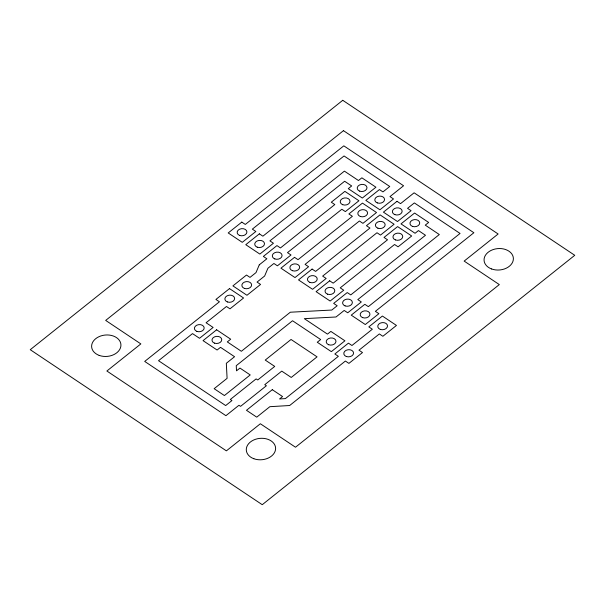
<?xml version="1.0" encoding="UTF-8"?>
<svg xmlns="http://www.w3.org/2000/svg" width="605" height="605" viewBox="0 0 605 605"><rect width="100%" height="100%" fill="white"/><g stroke="black" fill="none" stroke-linecap="round" stroke-linejoin="round"><path stroke-width="0.91" d="M259.28 264.839L255.998 272.613L250.009 277.392L246.492 275.041L232.91 285.885L246.969 295.278L260.558 284.433L257.042 282.089L264.635 276.024L267.917 268.257L273.906 263.477L277.423 265.822L291.005 254.977L287.488 252.633L341.84 209.254L345.357 211.606L358.939 200.762L344.88 191.369L331.29 202.214L334.807 204.558L280.463 247.937L276.946 245.585L263.356 256.429L266.873 258.781L259.28 264.839M342.748 100.301L30.25 349.698L262.252 504.699L574.75 255.302L342.748 100.301M343.459 130.657L105.686 320.416L140.844 343.905L106.873 371.009L226.391 450.861L260.354 423.75L295.505 447.231L499.314 284.584L464.156 261.095L498.127 233.991L343.459 130.657M241.796 222.103L228.206 232.948L242.265 242.34L255.854 231.496L252.338 229.144L344.048 155.954L389.749 186.484L382.957 191.906L379.441 189.554L365.851 200.399L379.917 209.791L393.5 198.954L389.983 196.602L403.573 185.758L343.814 145.835L245.312 224.447L241.796 222.103M259.371 233.84L245.781 244.685L259.848 254.077L273.43 243.24L269.913 240.888L344.646 181.25L351.671 185.947L348.276 188.662L362.334 198.054L375.924 187.21L361.866 177.817L358.47 180.524L344.404 171.132L262.888 236.192L259.371 233.84M229.507 288.6L215.924 299.437L219.441 301.789L144.708 361.427L225.915 415.68L238.952 405.267L240.571 406.348L266.389 385.748L264.771 384.667L281.756 371.115L291.247 377.452L317.058 356.852L291.05 339.473L265.232 360.073L274.723 366.411L257.738 379.97L256.119 378.889L230.308 399.489L231.927 400.57L225.673 405.562L158.533 360.701L192.503 333.597L199.529 338.293L213.119 327.449L206.086 322.752L226.467 306.485L229.983 308.837L243.573 297.993L229.507 288.6M294.522 257.329L280.932 268.174L294.998 277.566L308.58 266.722L305.071 264.377L359.415 220.999L362.932 223.351L376.514 212.506L362.455 203.114L348.873 213.958L352.382 216.303L298.038 259.674L294.522 257.329M216.635 329.793L203.046 340.638L217.112 350.03L220.507 347.323L234.566 356.716L226.323 363.295L227.094 378.344L214.14 388.69L224.402 395.549L250.22 374.941L239.951 368.082L236.517 370.827L236.252 365.677L292.548 320.748L320.665 339.541L317.27 342.248L331.336 351.641L344.918 340.804L330.859 331.404L327.464 334.119L304.315 318.654L336.009 316.99L344.207 310.448L347.724 312.793L361.314 301.948L357.797 299.604L439.313 234.543L425.255 225.143L428.65 222.436L414.591 213.043L401.002 223.888L415.068 233.28L418.463 230.565L425.489 235.269L350.764 294.907L347.247 292.555L333.665 303.4L337.182 305.744L331.79 310.047L290.317 312.218L241.357 351.293L227.298 341.901L230.694 339.193L216.635 329.793M312.097 269.074L298.515 279.911L312.573 289.311L326.155 278.466L322.647 276.114L376.991 232.743L380.507 235.088L394.089 224.251L380.031 214.851L366.448 225.695L369.957 228.047L315.613 271.418L312.097 269.074M397.016 201.299L383.426 212.143L397.493 221.536L411.075 210.691L407.558 208.347L414.357 202.925L460.05 233.454L368.339 306.644L364.823 304.3L351.24 315.144L365.299 324.537L378.889 313.692L375.372 311.341L473.874 232.728L414.115 192.806L400.533 203.651L397.016 201.299M329.672 280.811L316.09 291.655L330.149 301.048L343.731 290.211L340.222 287.859L394.566 244.488L398.082 246.832L411.672 235.988L397.606 226.595L384.024 237.44L387.533 239.792L333.189 283.163L329.672 280.811M272.295 389.688L246.477 410.296L256.739 417.155L269.853 406.689L289.659 405.516L345.394 361.041L348.911 363.386L362.493 352.541L358.977 350.197L379.358 333.93L382.874 336.282L396.464 325.437L382.398 316.037L368.816 326.882L372.332 329.233L351.951 345.5L348.435 343.148L334.845 353.993L338.361 356.337L285.401 398.604L279.548 398.952L282.558 396.547L272.295 389.688M196.927 331.396A4.893 3.577 -4.9 0 0 204.18 327.918A4.893 3.577 -4.9 0 0 196.776 325.203A4.893 3.577 -4.9 0 0 196.927 331.396M214.503 343.141A4.893 3.577 -4.9 0 0 221.755 339.662A4.893 3.577 -4.9 0 0 214.351 336.947A4.893 3.577 -4.9 0 0 214.503 343.141M328.727 344.752A4.893 3.577 -4.9 0 0 335.979 341.265A4.893 3.577 -4.9 0 0 328.575 338.558A4.893 3.577 -4.9 0 0 328.727 344.752M346.302 356.496A4.893 3.577 -4.9 0 0 353.562 353.01A4.893 3.577 -4.9 0 0 346.158 350.295A4.893 3.577 -4.9 0 0 346.302 356.496M99.167 355.392A14.686 10.724 -4.9 0 0 120.939 344.941A14.686 10.724 -4.9 0 0 98.728 336.803A14.686 10.724 -4.9 0 0 99.167 355.392M380.265 329.385A4.893 3.577 -4.9 0 0 387.525 325.906A4.893 3.577 -4.9 0 0 380.121 323.191A4.893 3.577 -4.9 0 0 380.265 329.385M244.359 288.388A4.893 3.577 -4.9 0 0 251.62 284.902A4.893 3.577 -4.9 0 0 244.216 282.195A4.893 3.577 -4.9 0 0 244.359 288.388M227.374 301.94A4.893 3.577 -4.9 0 0 234.634 298.462A4.893 3.577 -4.9 0 0 227.23 295.747A4.893 3.577 -4.9 0 0 227.374 301.94M394.883 214.646A4.893 3.577 -4.9 0 0 402.143 211.16A4.893 3.577 -4.9 0 0 394.74 208.445A4.893 3.577 -4.9 0 0 394.883 214.646M362.69 317.64A4.893 3.577 -4.9 0 0 369.95 314.161A4.893 3.577 -4.9 0 0 362.546 311.446A4.893 3.577 -4.9 0 0 362.69 317.64M239.663 235.443A4.893 3.577 -4.9 0 0 246.916 231.965A4.893 3.577 -4.9 0 0 239.512 229.25A4.893 3.577 -4.9 0 0 239.663 235.443M342.748 204.717A4.893 3.577 -4.9 0 0 350.008 201.231A4.893 3.577 -4.9 0 0 342.604 198.516A4.893 3.577 -4.9 0 0 342.748 204.717M360.323 216.454A4.893 3.577 -4.9 0 0 367.583 212.975A4.893 3.577 -4.9 0 0 360.179 210.26A4.893 3.577 -4.9 0 0 360.323 216.454M274.814 258.932A4.893 3.577 -4.9 0 0 282.074 255.446A4.893 3.577 -4.9 0 0 274.67 252.731A4.893 3.577 -4.9 0 0 274.814 258.932M292.389 270.677A4.893 3.577 -4.9 0 0 299.649 267.191A4.893 3.577 -4.9 0 0 292.245 264.476A4.893 3.577 -4.9 0 0 292.389 270.677M327.539 294.159A4.893 3.577 -4.9 0 0 334.799 290.672A4.893 3.577 -4.9 0 0 327.396 287.965A4.893 3.577 -4.9 0 0 327.539 294.159M309.964 282.414A4.893 3.577 -4.9 0 0 317.224 278.935A4.893 3.577 -4.9 0 0 309.82 276.22A4.893 3.577 -4.9 0 0 309.964 282.414M395.473 239.943A4.893 3.577 -4.9 0 0 402.733 236.457A4.893 3.577 -4.9 0 0 395.33 233.742A4.893 3.577 -4.9 0 0 395.473 239.943M359.733 191.157A4.893 3.577 -4.9 0 0 366.985 187.679A4.893 3.577 -4.9 0 0 359.582 184.964A4.893 3.577 -4.9 0 0 359.733 191.157M377.898 228.198A4.893 3.577 -4.9 0 0 385.158 224.72A4.893 3.577 -4.9 0 0 377.754 222.005A4.893 3.577 -4.9 0 0 377.898 228.198M412.459 226.383A4.893 3.577 -4.9 0 0 419.719 222.905A4.893 3.577 -4.9 0 0 412.315 220.19A4.893 3.577 -4.9 0 0 412.459 226.383M345.115 305.903A4.893 3.577 -4.9 0 0 352.375 302.417A4.893 3.577 -4.9 0 0 344.971 299.702A4.893 3.577 -4.9 0 0 345.115 305.903M257.238 247.188A4.893 3.577 -4.9 0 0 264.491 243.709A4.893 3.577 -4.9 0 0 257.087 240.994A4.893 3.577 -4.9 0 0 257.238 247.188M377.308 202.902A4.893 3.577 -4.9 0 0 384.561 199.423A4.893 3.577 -4.9 0 0 377.157 196.708A4.893 3.577 -4.9 0 0 377.308 202.902M491.608 268.968A14.686 10.724 -4.9 0 0 513.38 258.516A14.686 10.724 -4.9 0 0 491.169 250.379A14.686 10.724 -4.9 0 0 491.608 268.968M253.835 458.726A14.686 10.724 -4.9 0 0 275.608 448.275A14.686 10.724 -4.9 0 0 253.397 440.137A14.686 10.724 -4.9 0 0 253.835 458.726"/></g></svg>
